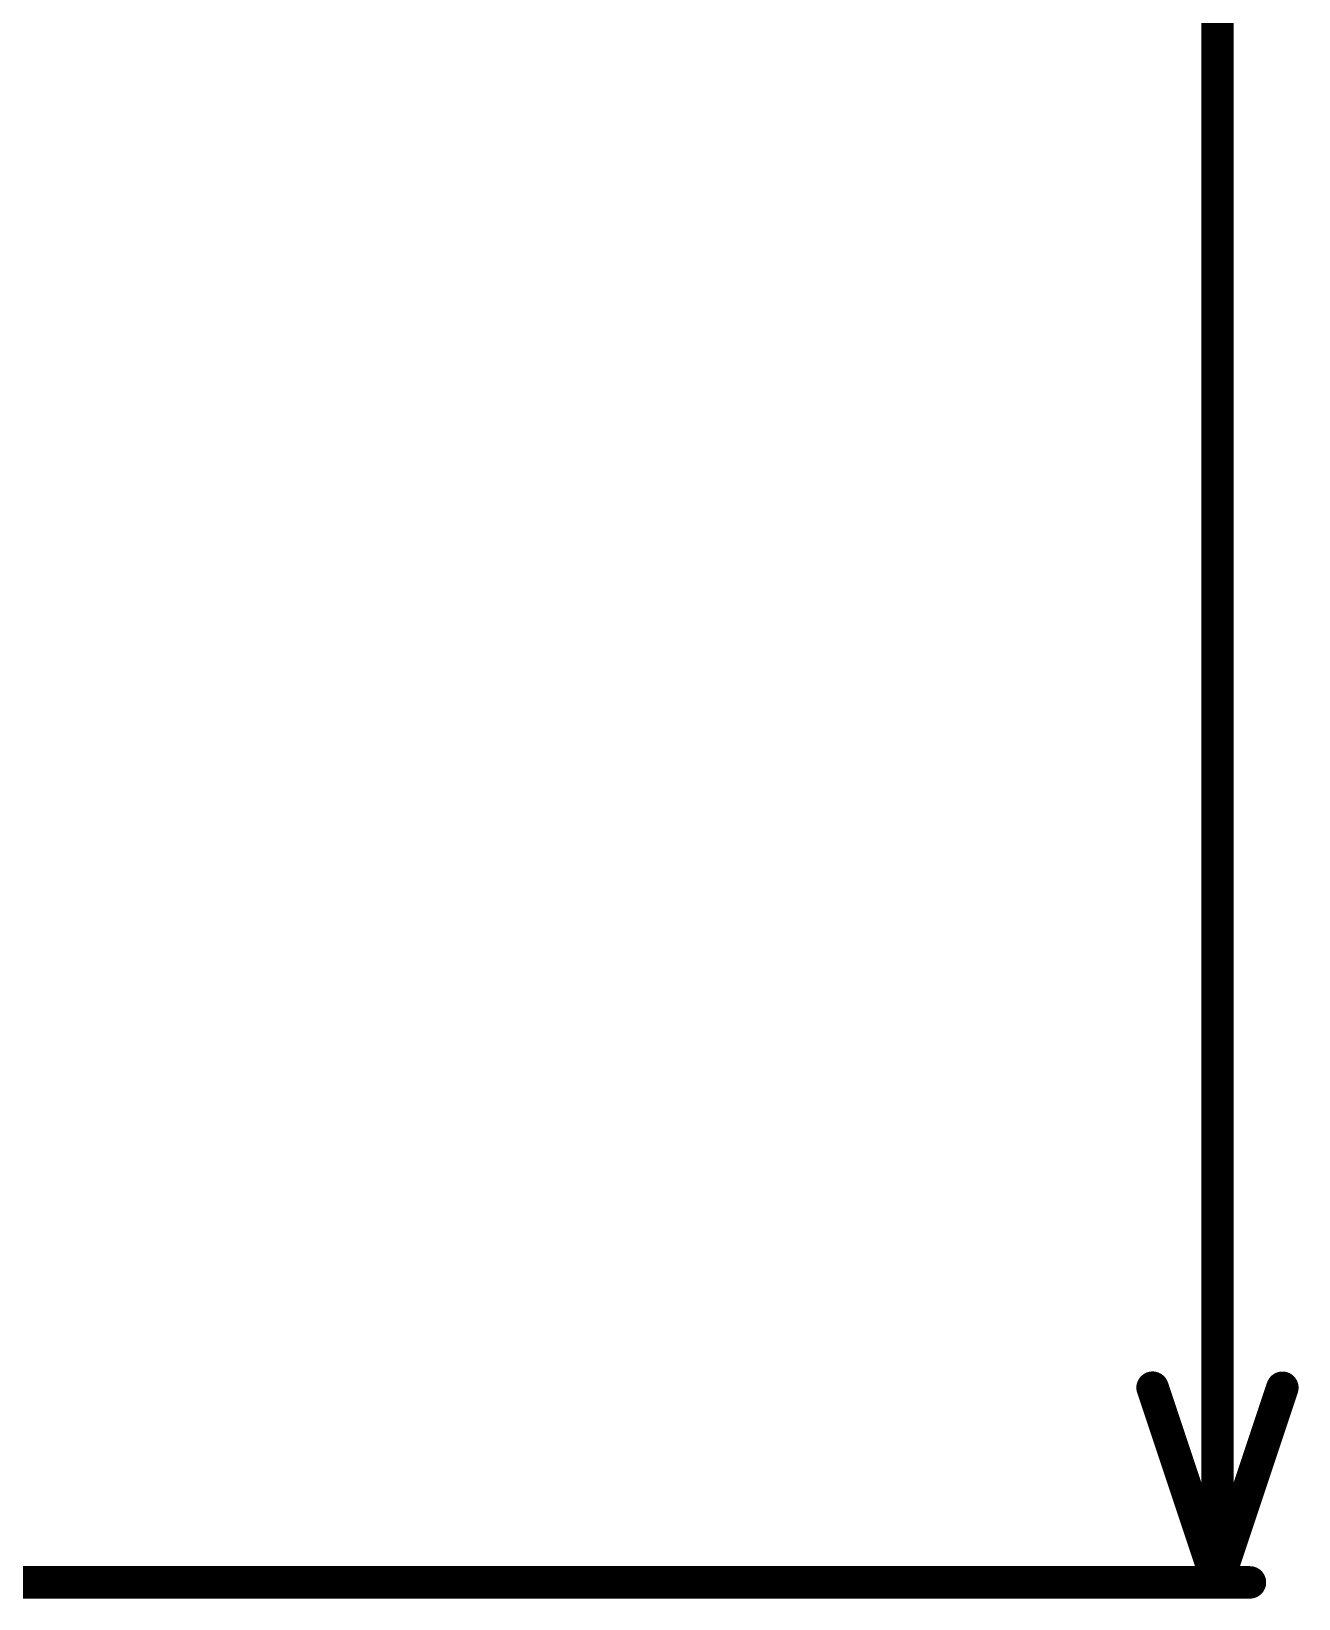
# Model space of a CAD drawing. Header units: inches. Extents: x -13 to 356, y -4 to 120.
# Drawn here: x 33.01 to 42.93, y -3.13 to 9.14 of the extents above; entities that cross this region are included whole.
import ezdxf

# ---------------------------------------------------------------- set-up
doc = ezdxf.new("R2010")
doc.units = ezdxf.units.IN
doc.layers.add('Dimensions', color=6, linetype='Continuous')

msp = doc.modelspace()

# ---------------------------------------------------------------- linework, layer by layer
at = {"layer": 'Dimensions', "const_width": 0.254}
for points in [[(42.291, -3), (42.291, 14.666)], [(41.783, -1.476), (42.291, -3)], [(42.291, -3), (42.799, -1.476)], [(32.034, -3), (42.545, -3)]]:
    msp.add_lwpolyline(points, dxfattribs=at)
at = {"layer": 'Dimensions', "const_width": 0.127}
for points in [[(41.719, -1.476, 1), (41.846, -1.476, 1)], [(42.736, -1.476, 1), (42.862, -1.476, 1)], [(42.227, -3, 1), (42.354, -3, 1)], [(42.227, -3, 1), (42.354, -3, 1)], [(42.227, -3, 1), (42.354, -3, 1)], [(42.481, -3, 1), (42.608, -3, 1)]]:
    msp.add_lwpolyline(points, format="xyb", close=True, dxfattribs=at)

doc.saveas('drawing.dxf')
